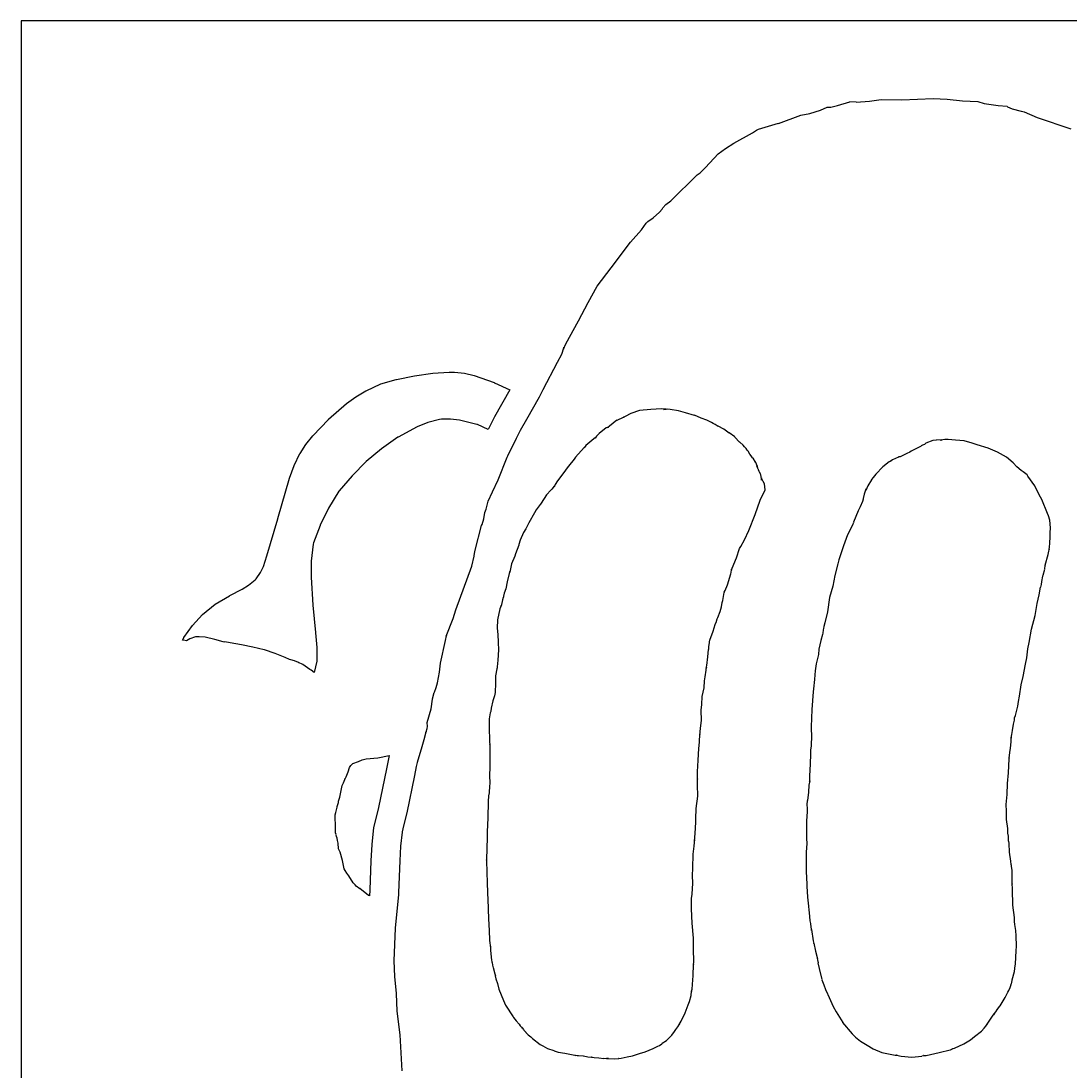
# Model space of a CAD drawing. Extents: x -1 to 318, y 295 to 2998.
# Drawn here: x 2 to 174.9, y 2352.6 to 2525.5 of the extents above; entities that cross this region are included whole.
import ezdxf

# ---------------------------------------------------------------- set-up
doc = ezdxf.new("R2010")
doc.units = 0

msp = doc.modelspace()

# ---------------------------------------------------------------- linework, layer by layer
at = {"layer": 'Layer 1'}
for p, q in [((317.999, 2525.49), (1.99988, 2525.49)), ((1.99988, 2525.49), (1.99988, 1969.49)), ((141.692, 2512.31), (143.63139, 2512.548125)), ((143.631, 2512.55), (147.04412, 2512.523542)), ((147.044, 2512.52), (152.19808, 2512.731666)), ((152.198, 2512.74), (154.48929, 2512.607708)), ((152.198, 2512.74), (152.198, 2512.74)), ((154.49, 2512.6), (157.01941, 2512.335417)), ((131.897, 2510.27), (133.6406, 2510.825624)), ((133.641, 2510.83), (134.74167, 2511.279791)), ((134.741, 2511.28), (135.352187, 2511.306458)), ((135.352, 2511.31), (136.42356, 2511.574583)), ((136.424, 2511.57), (138.49039, 2512.204999)), ((138.49, 2512.21), (139.51658, 2512.157083)), ((139.517, 2512.15), (141.69187, 2512.30875)), ((157.019, 2512.34), (159.56693, 2512.260625)), ((159.567, 2512.26), (160.58564, 2511.916042)), ((160.586, 2511.92), (162.91168, 2511.576042)), ((162.911, 2511.57), (164.34769, 2511.437708)), ((164.348, 2511.44), (164.435312, 2511.360625)), ((164.435, 2511.36), (165.175832, 2511.0425)), ((165.176, 2511.04), (166.67883, 2510.643126)), ((126.748, 2508.63), (130.40189, 2509.97937)), ((130.402, 2509.98), (131.89689, 2510.271041)), ((166.679, 2510.65), (166.758, 2510.65)), ((166.758, 2510.65), (167.152229, 2510.517708)), ((167.153, 2510.51), (169.30671, 2509.610418)), ((169.306, 2509.61), (174.88076, 2507.705)), ((122.441, 2507.07), (123.083937, 2507.519791)), ((123.084, 2507.52), (123.427958, 2507.652292)), ((123.428, 2507.66), (126.74852, 2508.638957)), ((119.366, 2505.35), (122.44045, 2507.06979)), ((116.81, 2503.63), (117.99798, 2504.503124)), ((117.998, 2504.51), (119.36589, 2505.356666)), ((114.702, 2501.36), (116.81073, 2503.63541)), ((113.313, 2500.14), (113.797187, 2500.483958)), ((113.797, 2500.49), (114.86062, 2501.54833)), ((114.86, 2501.54), (114.70125, 2501.354792)), ((108.968, 2495.88), (113.31245, 2500.13979)), ((107.669, 2494.72), (108.190229, 2495.249166)), ((108.19, 2495.25), (108.967874, 2495.884999)), ((106.06, 2493.1), (107.1395, 2494.02604)), ((107.14, 2494.03), (107.565979, 2494.506249)), ((107.566, 2494.51), (107.669187, 2494.721666)), ((104.15, 2491.09), (104.933166, 2492.20125)), ((104.933, 2492.2), (105.213458, 2492.491041)), ((105.214, 2492.49), (106.060666, 2493.098541)), ((102.362, 2489.06), (104.15058, 2491.09729)), ((99.1786, 2484.85), (102.36153, 2489.05687)), ((96.8635, 2481.83), (99.1786, 2484.84625)), ((95.3818, 2479.13), (96.86346, 2481.82875)), ((93.7784, 2476.09), (95.38177, 2479.1327)), ((91.7332, 2472.33), (93.77843, 2476.08708)), ((91.0241, 2470.64), (91.386579, 2471.67187)), ((91.331, 2471.43), (91.733166, 2472.329582)), ((91.3734, 2471.67), (91.331067, 2471.431875)), ((91.3972, 2471.78), (91.373387, 2471.674167)), ((91.3866, 2471.67), (91.397183, 2471.775833)), ((87.9841, 2464.81), (90.30978, 2469.2841)), ((90.3097, 2469.28), (91.024074, 2470.63731)), ((66.7989, 2467.04), (69.79927, 2467.476562)), ((69.7993, 2467.47), (72.47953, 2467.636687)), ((72.4795, 2467.64), (73.365853, 2467.637354)), ((72.4795, 2467.64), (72.4795, 2467.64)), ((73.3658, 2467.64), (73.3658, 2467.64)), ((73.3658, 2467.64), (74.99563, 2467.470667)), ((74.9957, 2467.47), (76.63876, 2467.110167)), ((58.8217, 2464.6), (61.2347, 2465.72712)), ((61.2347, 2465.73), (63.74825, 2466.444374)), ((63.7483, 2466.44), (63.806508, 2466.450583)), ((63.8065, 2466.45), (66.79893, 2467.032083)), ((76.6387, 2467.11), (79.92747, 2465.93261)), ((79.9275, 2465.93), (79.948667, 2465.919417)), ((79.9487, 2465.92), (82.50457, 2464.77171)), ((57.1548, 2463.61), (58.77934, 2464.575728)), ((58.7794, 2464.58), (58.821733, 2464.603813)), ((82.5045, 2464.77), (79.97773, 2460.3303)), ((87.3438, 2463.58), (87.984091, 2464.81031)), ((87.9841, 2464.81), (87.9841, 2464.81)), ((52.6411, 2459.9), (55.59384, 2462.49556)), ((55.5938, 2462.5), (57.15484, 2463.61654)), ((85.2589, 2459.91), (87.34381, 2463.57977)), ((102.404, 2460.83), (101.451501, 2460.343167)), ((103.856, 2461.34), (102.40344, 2460.837292)), ((105.682, 2461.54), (103.85638, 2461.341563)), ((107.447, 2461.61), (105.68223, 2461.533271)), ((107.441, 2461.63), (107.438354, 2461.627354)), ((107.439, 2461.63), (107.441646, 2461.627354)), ((107.441, 2461.63), (107.446292, 2461.614125)), ((108.032, 2461.57), (107.44198, 2461.636146)), ((107.809, 2461.51), (108.232333, 2461.549687)), ((108.463, 2461.56), (107.80948, 2461.517667)), ((108.233, 2461.55), (108.031917, 2461.563229)), ((108.876, 2461.52), (108.463251, 2461.557042)), ((110.241, 2461.28), (108.87575, 2461.515479)), ((111.384, 2460.99), (110.241, 2461.283687)), ((112.881, 2460.55), (111.38346, 2460.986562)), ((113.977, 2460.1), (112.88163, 2460.552437)), ((50.0376, 2457.18), (52.61993, 2459.88404)), ((52.6199, 2459.88), (52.641067, 2459.901167)), ((69.0029, 2459.38), (67.24871, 2458.681501)), ((70.8894, 2459.88), (69.00292, 2459.374646)), ((71.2174, 2459.93), (70.889317, 2459.885021)), ((72.7361, 2459.93), (71.21739, 2459.927354)), ((74.2231, 2459.78), (72.73614, 2459.936104)), ((77.0674, 2459.05), (74.22313, 2459.772312)), ((77.1441, 2459.02), (77.067371, 2459.049104)), ((78.9327, 2458.22), (77.14412, 2459.021686)), ((79.9778, 2460.33), (78.9327, 2458.21863)), ((84.2376, 2458.11), (85.25889, 2459.90916)), ((100.083, 2459.73), (98.88973, 2458.769564)), ((101.163, 2460.22), (100.0835, 2459.727876)), ((101.303, 2460.25), (101.162771, 2460.21825)), ((101.451, 2460.35), (101.207584, 2460.228292)), ((101.208, 2460.23), (101.268854, 2460.248521)), ((101.269, 2460.24), (101.303396, 2460.247937)), ((114.916, 2459.74), (113.97673, 2460.099833)), ((115.665, 2459.36), (114.91623, 2459.743645)), ((115.974, 2459.18), (115.664438, 2459.359916)), ((115.972, 2459.19), (115.974646, 2459.176771)), ((116.287, 2459.03), (115.972146, 2459.18875)), ((116.802, 2458.73), (116.286063, 2459.031625)), ((48.921, 2455.76), (50.03754, 2457.17552)), ((67.2487, 2458.68), (64.09752, 2456.97079)), ((83.5946, 2456.81), (84.237537, 2458.11175)), ((84.2376, 2458.11), (84.2376, 2458.11)), ((96.7603, 2457.12), (96.540696, 2456.818375)), ((97.1704, 2457.57), (96.760296, 2457.117563)), ((98.3345, 2458.48), (97.17033, 2457.569834)), ((98.7394, 2458.62), (98.334588, 2458.482417)), ((98.6335, 2458.56), (98.739333, 2458.6235)), ((98.8902, 2458.77), (98.633554, 2458.558334)), ((116.752, 2458.76), (116.802271, 2458.730896)), ((116.779, 2458.75), (116.752542, 2458.757937)), ((117.697, 2458.28), (116.778897, 2458.748312)), ((118.596, 2457.64), (117.696418, 2458.282937)), ((119.506, 2456.99), (118.595834, 2457.64352)), ((47.9606, 2454.29), (48.921036, 2455.75844)), ((64.0631, 2456.95), (61.35642, 2455.05294)), ((64.0975, 2456.97), (64.063104, 2456.948833)), ((82.15, 2453.89), (83.59462, 2456.8057)), ((95.0114, 2455.57), (94.715067, 2455.218105)), ((96.2893, 2456.67), (95.01136, 2455.57198)), ((96.5407, 2456.82), (96.289346, 2456.671834)), ((120.274, 2456.15), (119.506709, 2456.983436)), ((120.361, 2456.11), (120.273688, 2456.149687)), ((120.882, 2455.63), (120.360771, 2456.116833)), ((121.11, 2455.36), (120.882459, 2455.63252)), ((121.388, 2455.07), (121.110188, 2455.350458)), ((150.227, 2455.5), (149.01256, 2454.875584)), ((150.457, 2455.63), (150.226813, 2455.505646)), ((150.587, 2455.69), (150.457354, 2455.6265)), ((150.735, 2455.75), (150.586834, 2455.6865)), ((150.981, 2455.97), (150.734938, 2455.753042)), ((152.14, 2456.39), (150.98113, 2455.969313)), ((152.683, 2456.46), (152.140605, 2456.391208)), ((152.712, 2456.45), (152.682896, 2456.465875)), ((153.545, 2456.49), (152.711564, 2456.445021)), ((153.476, 2456.47), (153.388688, 2456.443542)), ((153.389, 2456.45), (153.523937, 2456.484396)), ((154.093, 2456.57), (153.476522, 2456.47475)), ((153.524, 2456.48), (153.545167, 2456.487937)), ((154.638, 2456.58), (154.092959, 2456.585292)), ((154.093, 2456.58), (154.093, 2456.57)), ((154.093, 2456.58), (154.093, 2456.58)), ((155.858, 2456.45), (154.63827, 2456.582291)), ((157.294, 2456.33), (155.85731, 2456.441125)), ((158.604, 2455.98), (157.29431, 2456.32925)), ((159.448, 2455.68), (158.60398, 2455.989562)), ((161.268, 2455.13), (159.44767, 2455.677687)), ((46.9499, 2452.31), (47.931503, 2454.24675)), ((47.9315, 2454.25), (47.960604, 2454.294979)), ((61.3564, 2455.05), (58.83756, 2452.92804)), ((80.5572, 2449.93), (82.03886, 2453.6712)), ((82.0389, 2453.68), (82.147379, 2453.896958)), ((82.1474, 2453.89), (82.150046, 2453.892646)), ((93.3233, 2453.68), (93.05078, 2453.328105)), ((94.7362, 2455.23), (93.32333, 2453.67954)), ((94.7151, 2455.22), (94.736267, 2455.225292)), ((121.581, 2454.82), (121.387854, 2455.071354)), ((121.703, 2454.64), (121.581292, 2454.825208)), ((122.025, 2454.14), (121.702209, 2454.63477)), ((122.218, 2453.9), (122.024854, 2454.140771)), ((122.427, 2453.57), (122.217979, 2453.90602)), ((146.473, 2453.69), (145.496689, 2453.234917)), ((146.74, 2453.73), (146.472771, 2453.695604)), ((146.872, 2453.78), (146.739709, 2453.727083)), ((147.827, 2454.29), (146.871855, 2453.784646)), ((148.351, 2454.51), (147.827126, 2454.28775)), ((148.587, 2454.66), (148.351521, 2454.511834)), ((149.013, 2454.88), (148.587021, 2454.65775)), ((162.766, 2454.51), (161.26846, 2455.13177)), ((164.253, 2453.66), (162.76604, 2454.509311)), ((165.353, 2452.73), (164.25233, 2453.653395)), ((46.2143, 2450.18), (46.949841, 2452.30725)), ((58.8376, 2452.93), (56.51721, 2450.60432)), ((92.1433, 2452.2), (91.7623, 2451.684063)), ((93.0773, 2453.34), (92.143322, 2452.19965)), ((93.0508, 2453.32), (93.077258, 2453.333229)), ((122.533, 2453.48), (122.427167, 2453.567312)), ((122.914, 2452.86), (122.533, 2453.476478)), ((123.264, 2452.1), (122.91475, 2452.867291)), ((123.144, 2452.23), (123.252479, 2452.042146)), ((123.277, 2451.95), (123.144708, 2452.23575)), ((123.253, 2452.05), (123.263583, 2452.100271)), ((123.34, 2451.81), (123.2765, 2451.947583)), ((143.88, 2452.08), (142.77404, 2450.88408)), ((144.959, 2452.88), (143.8795, 2452.083605)), ((145.272, 2453.07), (144.959792, 2452.874209)), ((145.496, 2453.24), (145.109709, 2452.972771)), ((145.11, 2452.97), (145.170854, 2452.993812)), ((145.171, 2453), (145.271542, 2453.076729)), ((165.965, 2452.08), (165.353813, 2452.73352)), ((166.682, 2451.46), (165.96498, 2452.076478)), ((44.2908, 2443.56), (46.21432, 2450.18251)), ((56.5172, 2450.61), (54.3979, 2448.10969)), ((91.5533, 2451.34), (90.34416, 2449.74192)), ((91.5665, 2451.35), (91.553271, 2451.336771)), ((91.6618, 2451.53), (91.56655, 2451.350084)), ((91.7623, 2451.68), (91.661758, 2451.529188)), ((123.385, 2451.71), (123.340021, 2451.810542)), ((123.388, 2451.7), (123.385354, 2451.707937)), ((123.401, 2451.65), (123.387771, 2451.700271)), ((123.388, 2451.7), (123.388, 2451.7)), ((123.422, 2451.6), (123.400833, 2451.647625)), ((123.549, 2451.31), (123.422, 2451.603687)), ((123.809, 2450.76), (123.549709, 2451.312978)), ((123.697, 2451.06), (123.699646, 2451.052063)), ((123.703, 2451.05), (123.697708, 2451.060583)), ((123.7, 2451.05), (123.702646, 2451.047354)), ((123.92, 2450.15), (123.808875, 2450.753249)), ((123.922, 2450.15), (123.911417, 2450.271708)), ((123.912, 2450.27), (123.919937, 2450.156229)), ((142.282, 2450.32), (142.035938, 2449.960167)), ((142.774, 2450.88), (142.281876, 2450.311147)), ((142.282, 2450.31), (142.282, 2450.32)), ((166.684, 2451.47), (166.681354, 2451.459417)), ((167.002, 2451.27), (166.6845, 2451.476375)), ((167.639, 2450.73), (167.001355, 2451.267103)), ((167.782, 2450.52), (167.639125, 2450.726375)), ((168.907, 2448.93), (167.78252, 2450.52279)), ((79.6206, 2447.94), (80.557224, 2449.9376)), ((89.7938, 2448.86), (89.388988, 2448.367876)), ((89.8838, 2448.99), (89.793842, 2448.857709)), ((89.9764, 2449.15), (89.883796, 2448.988604)), ((90.3441, 2449.74), (89.97633, 2449.155272)), ((123.941, 2449.89), (123.919833, 2450.159875)), ((123.92, 2450.16), (123.92, 2450.16)), ((123.92, 2450.16), (123.922646, 2450.152063)), ((124.414, 2449.28), (123.921876, 2450.142541)), ((123.922, 2450.15), (123.922, 2450.15)), ((123.922, 2450.15), (123.924646, 2450.110312)), ((123.922, 2450.15), (123.922, 2450.15)), ((123.925, 2450.11), (123.940875, 2449.898334)), ((123.941, 2449.89), (123.941, 2449.89)), ((124.515, 2448.3), (124.414458, 2449.284249)), ((141.403, 2448.92), (141.088146, 2448.158001)), ((142.028, 2449.93), (141.403584, 2448.91929)), ((142.036, 2449.96), (142.028063, 2449.92825)), ((169.661, 2447.48), (168.906938, 2448.92727)), ((54.3556, 2448.05), (52.60671, 2445.24542)), ((54.3979, 2448.11), (54.355567, 2448.057083)), ((78.9274, 2446.43), (79.620607, 2447.93548)), ((88.1402, 2446.86), (87.555472, 2445.949834)), ((88.5291, 2447.47), (88.140163, 2446.858813)), ((89.2435, 2448.25), (88.529126, 2447.474772)), ((89.389, 2448.37), (89.243479, 2448.248292)), ((123.713, 2446.56), (124.514686, 2448.29566)), ((140.649, 2446.72), (140.564333, 2446.373396)), ((140.811, 2447.59), (140.646959, 2446.878272)), ((140.647, 2446.88), (140.649646, 2446.729188)), ((141.123, 2448.37), (140.810792, 2447.586834)), ((141.089, 2448.16), (141.163083, 2448.387541)), ((141.163, 2448.38), (141.123312, 2448.366771)), ((170.079, 2446.68), (169.660959, 2447.486978)), ((52.6067, 2445.25), (51.24939, 2442.45336)), ((78.3744, 2444.56), (78.572837, 2445.102395)), ((78.5728, 2445.1), (78.927341, 2446.42821)), ((86.8437, 2444.99), (86.550013, 2444.482001)), ((87.2882, 2445.64), (86.843701, 2444.989126)), ((87.4708, 2445.86), (87.288238, 2445.640396)), ((87.5157, 2445.9), (87.470721, 2445.860313)), ((87.4946, 2445.86), (87.515767, 2445.897042)), ((87.5396, 2445.93), (87.494621, 2445.869146)), ((87.566, 2445.95), (87.539542, 2445.926187)), ((87.5554, 2445.95), (87.547463, 2445.936771)), ((87.5475, 2445.94), (87.566021, 2445.953229)), ((122.864, 2444.21), (123.713311, 2446.56214)), ((140.165, 2445.5), (139.834271, 2444.835897)), ((140.565, 2446.38), (140.16548, 2445.501584)), ((171.013, 2444.38), (170.079022, 2446.67923)), ((42.4652, 2437.44), (44.27759, 2443.52012)), ((44.2776, 2443.52), (44.290829, 2443.562333)), ((77.914, 2442.56), (78.21827, 2443.504561)), ((78.2183, 2443.5), (78.374404, 2444.55569)), ((86.55, 2444.48), (85.62396, 2442.83694)), ((121.848, 2441.61), (122.864, 2444.2135)), ((139.834, 2444.84), (139.095813, 2442.935)), ((171.15, 2444), (171.012417, 2444.378354)), ((171.37, 2443.27), (171.150396, 2443.997603)), ((171.489, 2442.03), (171.369938, 2443.27089)), ((51.2308, 2442.41), (50.14072, 2439.53663)), ((51.2494, 2442.45), (51.230879, 2442.407667)), ((76.7763, 2438.36), (77.80024, 2442.40812)), ((77.8003, 2442.41), (77.914071, 2442.560812)), ((85.1319, 2441.87), (84.73238, 2441.237647)), ((85.1345, 2441.88), (85.131854, 2441.877354)), ((85.624, 2442.84), (85.134521, 2441.876918)), ((121.12, 2440.07), (121.847603, 2441.60987)), ((138.895, 2442.44), (138.098605, 2440.88954)), ((139.096, 2442.93), (138.894917, 2442.443167)), ((171.449, 2441.21), (171.488688, 2442.027561)), ((84.1741, 2440.02), (83.965079, 2439.281813)), ((84.7323, 2441.24), (84.17403, 2440.01498)), ((120.544, 2438.94), (121.120791, 2440.06448)), ((138.099, 2440.89), (137.405793, 2439.07231)), ((171.386, 2439.47), (171.4495, 2440.58919)), ((171.449, 2440.59), (171.449, 2441.21)), ((50.0905, 2439.33), (49.778292, 2436.53336)), ((50.1408, 2439.54), (50.090529, 2439.336271)), ((76.6176, 2437.39), (76.739308, 2438.10702)), ((76.7393, 2438.1), (76.776342, 2438.356646)), ((83.9624, 2439.15), (83.409422, 2437.753)), ((83.965, 2439.28), (83.962354, 2439.153)), ((119.784, 2437.11), (120.326395, 2438.60225)), ((120.327, 2438.6), (120.543958, 2438.941312)), ((137.406, 2439.08), (136.649293, 2436.77548)), ((171.148, 2437.62), (171.237958, 2438.21002)), ((171.238, 2438.21), (171.267104, 2438.429604)), ((171.267, 2438.43), (171.269646, 2438.46175)), ((171.269, 2438.46), (171.282229, 2438.407083)), ((171.283, 2438.41), (171.362375, 2438.883604)), ((171.362, 2438.88), (171.385812, 2439.464728)), ((171.386, 2439.47), (171.386, 2439.47)), ((41.9493, 2435.66), (42.465237, 2437.43271)), ((49.7783, 2436.54), (49.751842, 2433.96825)), ((76.2128, 2435.7), (76.617612, 2437.38275)), ((83.2851, 2437.35), (82.766517, 2436.11175)), ((83.4094, 2437.76), (83.285046, 2437.355188)), ((119.07, 2435.37), (119.784374, 2437.10566)), ((136.649, 2436.77), (136.49025, 2436.097959)), ((170.65, 2435.89), (171.147416, 2437.62037)), ((40.7004, 2433.62), (41.457107, 2434.64658)), ((41.4571, 2434.65), (41.949224, 2435.66864)), ((73.5987, 2428.52), (76.21278, 2435.70607)), ((82.4807, 2434.81), (82.382804, 2434.511021)), ((82.7665, 2436.11), (82.470167, 2434.73417)), ((82.4702, 2434.74), (82.480783, 2434.811437)), ((118.861, 2434.42), (118.972125, 2435.033833)), ((118.972, 2435.04), (118.995812, 2435.19875)), ((118.98, 2435.06), (119.069958, 2435.369562)), ((118.996, 2435.2), (118.980125, 2435.067708)), ((136.49, 2436.1), (135.997876, 2434.18971)), ((170.312, 2434.24), (170.550125, 2435.24277)), ((170.55, 2435.25), (170.653187, 2435.821499)), ((170.669, 2435.95), (170.650479, 2435.894438)), ((170.653, 2435.82), (170.668875, 2435.947)), ((39.4701, 2432.6), (40.55224, 2433.47577)), ((40.5523, 2433.47), (40.700466, 2433.618166)), ((49.7518, 2433.96), (49.754446, 2433.885917)), ((49.7545, 2433.89), (50.048187, 2429.29155)), ((82.0204, 2433.14), (81.816671, 2431.98113)), ((82.3828, 2434.51), (82.020321, 2433.14211)), ((118.34, 2432.63), (118.861229, 2434.42387)), ((135.998, 2434.19), (135.651396, 2432.40936)), ((170.013, 2432.69), (170.095021, 2433.171541)), ((170.095, 2433.17), (170.25375, 2434.056353)), ((170.253, 2434.05), (170.260937, 2434.092333)), ((170.261, 2434.1), (170.311271, 2434.248166)), ((36.3957, 2430.86), (38.38801, 2431.90775)), ((38.388, 2431.91), (39.47014, 2432.600562)), ((81.5785, 2431.29), (81.438271, 2430.758188)), ((81.8166, 2431.98), (81.578475, 2431.284147)), ((117.533, 2430.05), (117.802875, 2431.38879)), ((117.797, 2431.42), (117.947812, 2431.72427)), ((117.829, 2431.51), (117.79725, 2431.41475)), ((117.803, 2431.39), (117.829458, 2431.514354)), ((117.948, 2431.72), (118.339583, 2432.62752)), ((135.651, 2432.41), (135.121834, 2430.56586)), ((169.648, 2430.97), (169.886125, 2432.25323)), ((169.886, 2432.25), (169.901875, 2432.268521)), ((169.902, 2432.27), (170.013125, 2432.682749)), ((31.8898, 2427.78), (33.96678, 2429.47333)), ((33.9668, 2429.47), (36.3163, 2430.82202)), ((36.3163, 2430.82), (36.395675, 2430.857042)), ((81.2795, 2430.19), (81.075771, 2429.13431)), ((81.388, 2430.55), (81.279521, 2430.190167)), ((81.3986, 2430.55), (81.388017, 2430.547354)), ((81.4171, 2430.62), (81.398579, 2430.553854)), ((81.4383, 2430.75), (81.417133, 2430.615063)), ((117.329, 2429.02), (117.442771, 2429.739666)), ((117.443, 2429.74), (117.450937, 2429.737354)), ((117.451, 2429.74), (117.533021, 2430.049562)), ((135.122, 2430.56), (134.764813, 2428.20786)), ((168.991, 2427.58), (169.287333, 2429.58818)), ((169.288, 2429.58), (169.647833, 2430.96641)), ((30.2626, 2425.96), (31.88979, 2427.77504)), ((50.0481, 2429.29), (50.497891, 2424.78415)), ((73.1727, 2427.08), (73.598679, 2428.51669)), ((80.8615, 2428.66), (80.4805, 2426.86084)), ((81.0784, 2429.23), (80.861442, 2428.661147)), ((81.0758, 2429.13), (81.078446, 2429.222604)), ((116.707, 2427.25), (117.114458, 2428.228957)), ((117.115, 2428.23), (117.329312, 2429.023749)), ((134.765, 2428.21), (134.336376, 2426.4029)), ((28.8101, 2423.95), (30.26266, 2425.96348)), ((71.9927, 2424.2), (73.17274, 2427.08395)), ((80.4805, 2426.86), (80.417, 2425.51327)), ((115.94, 2425.02), (116.283958, 2426.08892)), ((116.284, 2426.09), (116.434812, 2426.465708)), ((116.435, 2426.46), (116.636083, 2427.039437)), ((116.636, 2427.04), (116.707437, 2427.249021)), ((134.336, 2426.4), (134.209, 2425.786167)), ((168.388, 2425.32), (168.991249, 2427.57425)), ((50.4979, 2424.79), (50.500546, 2424.768833)), ((50.5006, 2424.76), (50.733433, 2422.30732)), ((71.8921, 2423.47), (72.045558, 2424.226707)), ((72.0403, 2424.31), (71.992675, 2424.198875)), ((72.0456, 2424.22), (72.040308, 2424.304667)), ((80.417, 2425.51), (80.51225, 2424.47283)), ((80.5122, 2424.48), (80.546596, 2423.17031)), ((115.416, 2423.5), (115.939874, 2425.02135)), ((133.971, 2424.45), (133.690542, 2423.489564)), ((134.003, 2424.66), (133.97125, 2424.445688)), ((134.101, 2425.23), (134.003104, 2424.661147)), ((134.141, 2425.44), (134.101312, 2425.230979)), ((134.209, 2425.79), (134.140208, 2425.44075)), ((167.994, 2423.14), (168.388229, 2425.32281)), ((28.5693, 2423.53), (28.786258, 2423.905708)), ((28.7519, 2423.53), (28.569338, 2423.537937)), ((29.2546, 2423.44), (28.751892, 2423.527312)), ((28.7863, 2423.91), (28.810112, 2423.947042)), ((29.797, 2423.76), (29.254605, 2423.4425)), ((30.7309, 2424.05), (29.796922, 2423.751021)), ((31.3448, 2424.07), (30.730967, 2424.051479)), ((31.3554, 2424.07), (31.3448, 2424.07)), ((32.3237, 2424), (31.355326, 2424.068792)), ((32.3317, 2424), (32.3237, 2424)), ((33.9006, 2423.65), (32.33162, 2424.001895)), ((35.2897, 2423.27), (33.90064, 2423.656291)), ((35.2976, 2423.27), (35.2897, 2423.27)), ((35.5358, 2423.22), (35.297675, 2423.262333)), ((36.4459, 2423.07), (35.535734, 2423.226104)), ((38.298, 2422.75), (36.44592, 2423.0675)), ((40.1713, 2422.4), (38.29805, 2422.751895)), ((71.0772, 2419.75), (71.892116, 2423.46739)), ((80.5466, 2423.17), (80.620683, 2421.9344)), ((115.273, 2422.41), (115.36825, 2423.166707)), ((115.342, 2423.23), (115.416083, 2423.499875)), ((115.345, 2423.27), (115.342354, 2423.230313)), ((115.368, 2423.17), (115.344187, 2423.267896)), ((133.691, 2423.49), (133.378792, 2422.06125)), ((167.78, 2422.1), (167.994312, 2423.13981)), ((40.1818, 2422.39), (40.171217, 2422.395292)), ((42.0207, 2421.93), (40.18185, 2422.390374)), ((42.071, 2421.92), (42.020729, 2421.930583)), ((42.1107, 2421.91), (42.071013, 2421.923229)), ((43.8357, 2421.34), (42.11062, 2421.911499)), ((45.4788, 2420.68), (43.83574, 2421.33352)), ((50.7334, 2422.31), (50.70165, 2420.11661)), ((80.6207, 2421.93), (80.483117, 2420.25254)), ((114.897, 2419.36), (115.061041, 2420.79669)), ((115.061, 2420.8), (115.21975, 2421.97475)), ((115.22, 2421.97), (115.222646, 2422.009687)), ((115.223, 2422.01), (115.230937, 2422.068208)), ((115.231, 2422.07), (115.244229, 2422.241979)), ((115.244, 2422.24), (115.273104, 2422.409333)), ((133.297, 2421.18), (132.916, 2419.64806)), ((133.379, 2422.06), (133.296979, 2421.176293)), ((167.61, 2420.63), (167.779333, 2422.09844)), ((46.2091, 2420.36), (45.478851, 2420.682791)), ((46.4101, 2420.28), (46.209017, 2420.362021)), ((47.0319, 2420.11), (46.41013, 2420.276687)), ((47.4261, 2419.97), (47.031871, 2420.115521)), ((47.569, 2419.91), (47.426125, 2419.962917)), ((47.6854, 2419.86), (47.568983, 2419.918208)), ((47.6854, 2419.86), (47.725088, 2419.838833)), ((47.6854, 2419.86), (47.6854, 2419.86)), ((47.7251, 2419.83), (47.685412, 2419.851167)), ((48.421, 2419.53), (47.685459, 2419.855437)), ((49.556, 2418.7), (48.42094, 2419.533436)), ((50.699, 2420.09), (50.288896, 2418.17971)), ((50.7017, 2420.12), (50.699054, 2420.08825)), ((70.8973, 2418.26), (71.077216, 2419.7496)), ((80.3932, 2419.17), (80.385263, 2418.995375)), ((80.4831, 2420.25), (80.393142, 2419.16256)), ((114.858, 2419.08), (114.828896, 2418.931834)), ((114.829, 2418.93), (114.897792, 2419.36127)), ((114.831, 2418.57), (114.857458, 2419.077999)), ((132.916, 2419.64), (132.783708, 2418.48113)), ((167.012, 2417.53), (167.395645, 2419.57258)), ((167.396, 2419.57), (167.610312, 2420.63098)), ((49.7518, 2418.61), (49.556009, 2418.697312)), ((50.2889, 2418.18), (49.751797, 2418.613916)), ((70.5719, 2416.5), (70.897337, 2418.25683)), ((80.1498, 2417.65), (80.136571, 2415.9699)), ((80.3508, 2418.82), (80.149717, 2417.6479)), ((80.3508, 2418.82), (80.3508, 2418.82)), ((80.3852, 2418.99), (80.350804, 2418.818021)), ((114.551, 2416.81), (114.648896, 2417.471458)), ((114.649, 2417.47), (114.831562, 2418.56537)), ((114.829, 2418.93), (114.829, 2418.93)), ((132.691, 2417.8), (132.651312, 2417.067105)), ((132.783, 2418.49), (132.690396, 2417.802084)), ((166.676, 2416.16), (167.01202, 2417.52789)), ((70.0771, 2414.99), (70.36285, 2415.717603)), ((70.3628, 2415.72), (70.571821, 2416.508457)), ((80.1418, 2415.92), (80.091529, 2415.467563)), ((80.1365, 2415.97), (80.141792, 2415.925021)), ((114.172, 2414.26), (114.463041, 2415.67552)), ((114.464, 2415.67), (114.551312, 2416.81035)), ((132.651, 2417.06), (132.508125, 2415.53071)), ((166.409, 2414.33), (166.676229, 2416.15562)), ((69.7728, 2413.84), (70.013571, 2414.89833)), ((70.0136, 2414.9), (70.0771, 2414.989958)), ((79.9698, 2414.34), (79.662884, 2413.538314)), ((80.081, 2414.92), (79.969875, 2414.340563)), ((80.073, 2415.03), (80.083583, 2414.942688)), ((80.0757, 2415.2), (80.073054, 2415.030667)), ((80.0915, 2415.47), (80.075625, 2415.202771)), ((80.0836, 2414.95), (80.080954, 2414.926187)), ((114.085, 2412.91), (114.172312, 2414.26202)), ((132.418, 2415.04), (132.232792, 2412.119)), ((132.508, 2415.54), (132.418042, 2415.042584)), ((166.242, 2413.43), (166.408687, 2414.332228)), ((68.8812, 2409.97), (69.537366, 2412.21631)), ((69.5373, 2412.21), (69.772779, 2413.83719)), ((79.4195, 2412.36), (79.366583, 2411.783209)), ((79.6629, 2413.54), (79.419484, 2412.35467)), ((114.011, 2411.98), (114.085083, 2412.90604)), ((165.719, 2411.13), (166.144979, 2412.67516)), ((166.145, 2412.67), (166.242896, 2413.429353)), ((79.2634, 2411.55), (79.070254, 2410.557814)), ((79.0703, 2410.56), (79.091467, 2408.94869)), ((79.3666, 2411.78), (79.263413, 2411.552459)), ((114.022, 2410.29), (114.011417, 2411.98069)), ((132.233, 2412.12), (132.116583, 2409.25721)), ((165.552, 2410.37), (165.594333, 2410.729833)), ((165.594, 2410.73), (165.718354, 2411.132166)), ((68.7251, 2408.44), (68.873266, 2408.987687)), ((68.8732, 2408.99), (68.923471, 2409.333958)), ((68.9235, 2409.33), (68.881167, 2409.962353)), ((79.0914, 2408.95), (79.131087, 2407.16936)), ((113.815, 2408.31), (113.894375, 2409.140791)), ((113.892, 2409.18), (113.910521, 2409.304354)), ((113.895, 2409.14), (113.892354, 2409.174396)), ((113.911, 2409.3), (113.932167, 2409.461396)), ((113.932, 2409.46), (114.021958, 2410.277561)), ((114.022, 2410.28), (114.022, 2410.29)), ((132.117, 2409.25), (132.143458, 2407.41909)), ((165.274, 2408.65), (165.424812, 2409.70304)), ((165.425, 2409.71), (165.552, 2410.368812)), ((68.0424, 2406.02), (68.373129, 2407.15242)), ((68.3732, 2407.15), (68.717158, 2408.41471)), ((68.7171, 2408.42), (68.624496, 2408.308875)), ((68.6245, 2408.3), (68.643021, 2408.342333)), ((68.643, 2408.35), (68.701208, 2408.506104)), ((68.7013, 2408.5), (68.725113, 2408.439146)), ((79.1311, 2407.17), (79.146975, 2406.789)), ((113.688, 2406.75), (113.764729, 2408.10996)), ((113.765, 2408.11), (113.759708, 2407.993583)), ((113.76, 2407.99), (113.815562, 2408.3075)), ((132.143, 2407.42), (132.092729, 2406.517772)), ((165.033, 2407.53), (165.003896, 2407.403)), ((165.004, 2407.4), (165.157458, 2407.984728)), ((165.017, 2406.84), (165.040812, 2407.517332)), ((165.041, 2407.52), (165.033063, 2407.533229)), ((165.158, 2407.99), (165.274417, 2408.654103)), ((67.2778, 2403.41), (68.042445, 2406.0135)), ((79.147, 2406.79), (79.213146, 2406.364021)), ((79.1999, 2406.28), (79.191963, 2403.40663)), ((79.2131, 2406.36), (79.197225, 2406.452604)), ((79.1973, 2406.45), (79.199946, 2406.280667)), ((113.516, 2403.75), (113.584792, 2405.68939)), ((113.585, 2405.69), (113.640562, 2406.160958)), ((113.641, 2406.16), (113.648937, 2406.239375)), ((113.649, 2406.24), (113.688687, 2406.753291)), ((132.003, 2405.48), (131.989771, 2404.818543)), ((132.085, 2406.09), (132.002979, 2405.478813)), ((132.085, 2406.1), (132.085, 2406.09)), ((132.085, 2406.09), (132.085, 2406.09)), ((132.093, 2406.52), (132.085063, 2406.099313)), ((132.093, 2406.52), (132.093, 2406.52)), ((164.803, 2405.06), (164.903542, 2405.679124)), ((164.904, 2405.68), (165.017771, 2406.84417)), ((56.6468, 2403.21), (57.559611, 2403.5275)), ((57.5597, 2403.52), (58.184116, 2403.82427)), ((58.1841, 2403.83), (58.845557, 2403.991396)), ((58.8455, 2403.99), (60.73462, 2404.154041)), ((60.7346, 2404.15), (62.62373, 2404.546875)), ((62.6238, 2404.55), (62.187238, 2402.35925)), ((62.6238, 2404.55), (62.6238, 2404.55)), ((113.485, 2403.39), (113.51675, 2403.749833)), ((131.99, 2404.82), (131.950312, 2403.11609)), ((164.607, 2401.67), (164.675792, 2403.96393)), ((164.676, 2404.11), (164.752729, 2404.565083)), ((164.676, 2403.96), (164.686583, 2404.169021)), ((164.687, 2404.17), (164.676417, 2404.109146)), ((164.753, 2404.56), (164.803271, 2405.05477)), ((55.5144, 2401.02), (55.842483, 2401.834916)), ((55.8425, 2401.83), (56.093854, 2402.565541)), ((56.0939, 2402.57), (56.326733, 2402.913958)), ((56.3267, 2402.91), (56.646845, 2403.203687)), ((62.1872, 2402.36), (60.88544, 2395.97561)), ((66.8492, 2401.22), (67.137595, 2402.69637)), ((67.1376, 2402.7), (67.275183, 2403.406437)), ((67.2751, 2403.4), (67.277746, 2403.413229)), ((79.2184, 2402.52), (79.162838, 2401.33202)), ((79.192, 2403.41), (79.192, 2403.4)), ((79.192, 2403.4), (79.199937, 2402.897292)), ((79.1999, 2402.9), (79.202546, 2402.810042)), ((79.2026, 2402.81), (79.218475, 2402.534834)), ((79.2184, 2402.53), (79.2184, 2402.52)), ((113.405, 2401.82), (113.434104, 2402.82806)), ((113.408, 2401.11), (113.405354, 2401.819082)), ((113.434, 2402.83), (113.447229, 2403.171312)), ((113.448, 2403.17), (113.485042, 2403.389604)), ((131.95, 2403.11), (131.838875, 2401.20236)), ((54.8741, 2399.57), (55.114871, 2400.030374)), ((55.1149, 2400.03), (55.226025, 2400.30252)), ((55.226, 2400.31), (55.329187, 2400.587812)), ((55.3292, 2400.58), (55.382117, 2400.7705)), ((55.3821, 2400.78), (55.403267, 2400.782646)), ((55.3821, 2400.77), (55.3821, 2400.78)), ((55.4033, 2400.78), (55.514417, 2401.018125)), ((65.6056, 2395.09), (66.84914, 2401.22039)), ((66.8492, 2401.22), (66.8492, 2401.22)), ((79.1629, 2401.33), (79.210525, 2399.86421)), ((113.376, 2399.73), (113.357479, 2400.679853)), ((113.358, 2400.68), (113.371229, 2400.64825)), ((113.371, 2400.64), (113.408042, 2401.10302)), ((113.408, 2401.11), (113.408, 2401.11)), ((131.855, 2400.34), (131.735938, 2399.646793)), ((131.82, 2400.67), (131.817354, 2400.593271)), ((131.818, 2400.6), (131.820646, 2400.179313)), ((131.82, 2400.18), (131.835875, 2400.206458)), ((131.839, 2401.21), (131.820479, 2400.678188)), ((131.836, 2400.2), (131.854521, 2400.332292)), ((164.446, 2399.91), (164.607396, 2401.66683)), ((54.5117, 2397.66), (54.667804, 2398.509311)), ((54.6678, 2398.51), (54.874175, 2399.57362)), ((79.0623, 2398.38), (78.980279, 2397.88523)), ((79.1549, 2399.53), (79.062296, 2398.37906)), ((79.2026, 2399.88), (79.154975, 2399.528105)), ((79.2105, 2399.86), (79.202563, 2399.875875)), ((113.426, 2397.86), (113.375729, 2399.72266)), ((131.651, 2398.52), (131.484313, 2397.12036)), ((131.736, 2399.64), (131.651333, 2398.51552)), ((164.345, 2398.12), (164.445542, 2399.91123)), ((54.0777, 2396.15), (54.249679, 2396.77177)), ((54.2497, 2396.78), (54.278804, 2396.994312)), ((54.2788, 2396.99), (54.511633, 2397.659395)), ((78.9353, 2396.98), (78.885029, 2394.24686)), ((78.9803, 2397.88), (78.935321, 2396.980418)), ((113.188, 2395.83), (113.426125, 2397.85935)), ((131.455, 2397.05), (131.402083, 2396.473209)), ((131.484, 2397.12), (131.454896, 2397.0565)), ((164.197, 2396.47), (164.345166, 2398.11306)), ((53.7206, 2394.78), (53.860829, 2395.145125)), ((53.8608, 2395.14), (54.067175, 2396.04752)), ((54.0672, 2396.05), (54.077783, 2396.153187)), ((60.8855, 2395.97), (60.507146, 2394.59417)), ((65.0579, 2392.94), (65.605587, 2395.08841)), ((65.6056, 2395.09), (65.6056, 2395.09)), ((113.106, 2394.52), (113.172146, 2395.371957)), ((113.172, 2395.38), (113.187875, 2395.837729)), ((131.434, 2395.3), (131.336104, 2393.7469)), ((131.402, 2396.48), (131.43375, 2395.778855)), ((131.434, 2395.78), (131.434, 2395.3)), ((164.205, 2396.36), (164.197063, 2396.476417)), ((164.266, 2395.46), (164.205146, 2396.362228)), ((164.287, 2393.97), (164.265833, 2395.45431)), ((53.7576, 2392.57), (53.720558, 2394.78191)), ((60.5071, 2394.6), (60.057309, 2392.67648)), ((78.8851, 2394.25), (78.755454, 2391.97459)), ((113.037, 2392.57), (113.119021, 2393.62304)), ((113.093, 2394.33), (113.106229, 2394.5205)), ((113.117, 2394.26), (113.093187, 2394.334083)), ((113.119, 2393.62), (113.116354, 2394.260291)), ((113.119, 2393.62), (113.119, 2393.62)), ((131.336, 2393.75), (131.346583, 2390.8634)), ((164.462, 2392.51), (164.287375, 2393.97314)), ((53.7629, 2391.79), (53.757608, 2392.562582)), ((53.8661, 2391.5), (53.762913, 2391.796333)), ((53.9534, 2391.21), (53.866088, 2391.493104)), ((60.0573, 2392.68), (59.747738, 2389.89923)), ((64.5499, 2389.6), (64.795962, 2391.90716)), ((64.796, 2391.91), (64.798646, 2391.920583)), ((64.7987, 2391.92), (64.803992, 2391.949104)), ((64.8039, 2391.95), (65.0579, 2392.936895)), ((78.7554, 2391.97), (78.752754, 2391.366751)), ((112.966, 2390.99), (113.037437, 2392.56691)), ((164.501, 2391.88), (164.461312, 2392.512353)), ((164.507, 2391.72), (164.501708, 2391.881396)), ((164.565, 2391.24), (164.506792, 2391.718895)), ((54.0407, 2390.9), (53.953388, 2391.214854)), ((54.1307, 2390.56), (54.040742, 2390.89602)), ((54.2259, 2390.11), (54.13065, 2390.562437)), ((54.2709, 2389.18), (54.225921, 2390.108686)), ((59.7478, 2389.89), (59.626092, 2387.20448)), ((78.7528, 2391.23), (78.681363, 2388.98104)), ((78.7528, 2391.37), (78.7528, 2391.23)), ((112.847, 2389.59), (112.884042, 2390.232937)), ((112.884, 2390.23), (112.897229, 2390.518395)), ((112.897, 2390.52), (112.904937, 2390.620542)), ((112.897, 2390.54), (112.910229, 2390.502958)), ((112.905, 2390.62), (112.897063, 2390.543271)), ((112.91, 2390.5), (112.965562, 2390.976249)), ((112.966, 2390.98), (112.966, 2390.99)), ((131.378, 2390.05), (131.298625, 2388.63713)), ((131.347, 2390.86), (131.37875, 2390.045084)), ((164.613, 2390.42), (164.565375, 2391.240207)), ((164.623, 2390.41), (164.612417, 2390.412646)), ((164.679, 2390.02), (164.623438, 2390.408937)), ((164.766, 2388.59), (164.678688, 2390.02139)), ((54.5434, 2388.59), (54.27088, 2389.182666)), ((54.9456, 2387.27), (54.543434, 2388.59292)), ((64.4494, 2387.17), (64.549942, 2389.60681)), ((78.6813, 2388.98), (78.644258, 2387.65444)), ((112.601, 2385.96), (112.690958, 2388.28833)), ((112.691, 2388.29), (112.847104, 2389.58646)), ((131.299, 2388.64), (131.296354, 2386.89375)), ((164.972, 2387.11), (164.765625, 2388.59696)), ((55.0302, 2386.71), (54.945533, 2387.26827)), ((55.1149, 2386.4), (55.030233, 2386.712208)), ((55.2155, 2385.87), (55.114958, 2386.399166)), ((59.626, 2387.21), (59.446084, 2382.39988)), ((64.2272, 2381.95), (64.44945, 2387.16758)), ((78.6443, 2387.65), (78.660175, 2387.308688)), ((78.6602, 2387.31), (78.668137, 2387.360271)), ((78.6681, 2387.36), (78.673392, 2385.18248)), ((131.296, 2386.89), (131.26425, 2385.42421)), ((165.052, 2386.61), (164.972625, 2387.107416)), ((165.07, 2386.42), (165.051479, 2386.607854)), ((165.07, 2386.29), (165.07, 2386.42)), ((165.07, 2386.29), (165.07, 2386.29)), ((165.184, 2385.58), (165.070229, 2386.289082)), ((55.3954, 2385.61), (55.215484, 2385.871937)), ((55.6599, 2385.18), (55.395325, 2385.608624)), ((55.9774, 2384.74), (55.6599, 2385.179208)), ((56.6945, 2383.54), (55.97748, 2384.73327)), ((78.6734, 2385.18), (78.750129, 2383.71421)), ((112.566, 2384.8), (112.600396, 2385.96152)), ((112.566, 2384.8), (112.566, 2384.8)), ((112.601, 2383.44), (112.566604, 2384.8026)), ((131.265, 2385.42), (131.378771, 2383.33509)), ((165.2, 2384.28), (165.184125, 2385.58175)), ((56.9961, 2383.25), (56.694475, 2383.546333)), ((57.2104, 2383.03), (56.996088, 2383.246958)), ((57.7793, 2382.6), (57.210447, 2383.028624)), ((78.7501, 2383.72), (78.816246, 2381.82823)), ((112.569, 2382.62), (112.60075, 2383.434916)), ((112.601, 2383.43), (112.601, 2383.44)), ((131.378, 2383.34), (131.367417, 2383.355875)), ((131.368, 2383.35), (131.370646, 2382.98223)), ((131.37, 2382.99), (131.518166, 2381.212)), ((165.192, 2383.4), (165.199937, 2383.328563)), ((165.256, 2382.64), (165.1925, 2383.396707)), ((165.205, 2383.43), (165.199708, 2384.281957)), ((165.2, 2383.33), (165.205292, 2383.430542)), ((59.2027, 2381.49), (57.77924, 2382.60654)), ((59.3562, 2381.4), (59.202742, 2381.487312)), ((59.4435, 2382.36), (59.356188, 2381.40221)), ((59.4461, 2382.4), (59.443454, 2382.357667)), ((63.6874, 2376.08), (64.200691, 2381.64947)), ((64.2007, 2381.65), (64.227158, 2381.951625)), ((78.8163, 2381.82), (78.871862, 2380.856918)), ((112.408, 2380.96), (112.532354, 2381.706124)), ((112.532, 2381.71), (112.569042, 2382.625457)), ((112.569, 2382.62), (112.569, 2382.62)), ((131.519, 2381.21), (131.646, 2379.72569)), ((165.245, 2381.67), (165.258229, 2381.770542)), ((165.248, 2381.62), (165.245354, 2381.667625)), ((165.279, 2380.74), (165.24725, 2381.61577)), ((165.263, 2382.15), (165.255063, 2382.64477)), ((165.258, 2381.77), (165.265937, 2382.010771)), ((165.266, 2382.01), (165.263354, 2382.147583)), ((78.8718, 2380.86), (78.953821, 2377.64796)), ((112.376, 2380.26), (112.391875, 2380.852666)), ((112.4, 2379.31), (112.376188, 2380.257207)), ((112.392, 2380.85), (112.407875, 2380.958479)), ((112.506, 2376.93), (112.400167, 2379.3086)), ((131.646, 2379.72), (131.730667, 2379.047959)), ((165.311, 2379.9), (165.27925, 2380.74402)), ((165.562, 2377.88), (165.310646, 2379.89877)), ((78.9538, 2377.65), (79.109904, 2375.73971)), ((131.73, 2379.05), (131.780271, 2378.671646)), ((131.78, 2378.67), (131.899062, 2377.32592)), ((165.597, 2377.2), (165.562604, 2377.882624)), ((63.4175, 2370.7), (63.687375, 2376.07897)), ((112.72, 2374.47), (112.505688, 2376.93327)), ((131.9, 2377.33), (131.979375, 2376.848459)), ((131.979, 2376.85), (132.053083, 2376.241459)), ((132.053, 2376.24), (132.174708, 2375.710834)), ((132.161, 2375.86), (132.436166, 2374.02644)), ((132.175, 2375.71), (132.161771, 2375.863458)), ((165.599, 2377.18), (165.596354, 2377.198521)), ((165.618, 2376.69), (165.599479, 2377.174187)), ((165.803, 2375.72), (165.617792, 2376.693665)), ((79.1099, 2375.74), (79.152233, 2374.14456)), ((79.1523, 2374.14), (79.197279, 2373.637292)), ((112.741, 2372.74), (112.719833, 2374.47037)), ((165.864, 2374.82), (165.803146, 2375.722228)), ((165.896, 2373.11), (165.86425, 2374.81921)), ((79.1973, 2373.64), (79.271383, 2373.317209)), ((79.2713, 2373.32), (79.273946, 2373.267083)), ((79.274, 2373.27), (79.292521, 2373.100667)), ((79.2872, 2372.4), (79.482991, 2370.81515)), ((79.2899, 2373.11), (79.287254, 2372.395626)), ((79.2925, 2373.1), (79.289854, 2373.118521)), ((112.77, 2370.49), (112.740896, 2372.73102)), ((112.741, 2372.73), (112.741, 2372.74)), ((132.437, 2374.03), (132.548125, 2373.572271)), ((132.548, 2373.57), (132.553292, 2373.612333)), ((132.553, 2373.61), (132.793771, 2372.31354)), ((165.856, 2372.35), (165.895688, 2373.111999)), ((63.5604, 2368.13), (63.417525, 2370.70175)), ((79.483, 2370.82), (79.580896, 2370.401959)), ((132.794, 2372.32), (133.127375, 2371.07117)), ((133.127, 2371.07), (133.108479, 2371.128208)), ((133.109, 2371.13), (133.153979, 2370.876)), ((133.154, 2370.87), (133.225437, 2370.404334)), ((165.74, 2370.22), (165.856417, 2372.34989)), ((79.5544, 2370.46), (79.641712, 2370.012855)), ((79.5809, 2370.4), (79.554442, 2370.4635)), ((79.6418, 2370.01), (79.755571, 2369.591959)), ((79.7555, 2369.6), (79.766083, 2369.607937)), ((79.7661, 2369.6), (80.012162, 2368.59194)), ((112.693, 2368.24), (112.737979, 2370.19262)), ((112.738, 2370.19), (112.743292, 2370.142375)), ((112.744, 2370.14), (112.770458, 2370.486604)), ((133.225, 2370.41), (133.436666, 2369.446918)), ((133.437, 2369.45), (133.844458, 2367.61909)), ((165.205, 2367.57), (165.556895, 2368.98023)), ((165.557, 2368.98), (165.623146, 2369.482708)), ((165.623, 2369.48), (165.612417, 2369.532917)), ((165.613, 2369.53), (165.74, 2370.21527)), ((63.8197, 2365.33), (63.560409, 2368.13193)), ((80.0122, 2368.6), (80.102158, 2368.285146)), ((80.1021, 2368.28), (80.088871, 2368.261479)), ((80.0889, 2368.26), (80.18415, 2367.76523)), ((80.1842, 2367.77), (80.435554, 2366.984188)), ((112.484, 2366.08), (112.616291, 2367.59077)), ((112.617, 2367.59), (112.693729, 2368.238228)), ((133.844, 2367.61), (134.182666, 2366.76598)), ((165.089, 2367.05), (165.123396, 2367.171708)), ((165.123, 2367.17), (165.152104, 2367.299646)), ((165.152, 2367.3), (165.178458, 2367.437583)), ((165.179, 2367.45), (165.205458, 2367.569062)), ((165.179, 2367.44), (165.179, 2367.45)), ((80.4355, 2366.98), (80.681562, 2366.059251)), ((80.6816, 2366.06), (81.446245, 2364.19998)), ((112.331, 2365.01), (112.402437, 2365.750832)), ((112.402, 2365.65), (112.484021, 2366.075979)), ((112.402, 2365.75), (112.407292, 2365.763229)), ((112.408, 2365.76), (112.402708, 2365.643583)), ((112.484, 2366.07), (112.484, 2366.08)), ((134.183, 2366.77), (134.471395, 2365.994772)), ((134.471, 2365.99), (134.772625, 2365.30473)), ((164.062, 2364.66), (164.503854, 2365.538416)), ((164.504, 2365.54), (164.657458, 2365.854854)), ((164.658, 2365.85), (164.874958, 2366.326249)), ((164.875, 2366.33), (165.025812, 2366.798312)), ((165.025, 2366.8), (165.001188, 2366.773542)), ((165.002, 2366.77), (165.0655, 2366.986958)), ((165.065, 2366.99), (165.088812, 2367.048208)), ((63.9573, 2362.43), (63.819717, 2365.32454)), ((81.4462, 2364.2), (81.790158, 2363.414188)), ((111.868, 2363.49), (112.069083, 2364.024458)), ((112.069, 2364.02), (112.330937, 2365.012186)), ((112.331, 2365.02), (112.331, 2365.01)), ((134.773, 2365.31), (134.799458, 2365.270312)), ((134.799, 2365.27), (134.83075, 2365.182688)), ((134.831, 2365.18), (135.741166, 2363.18504)), ((163.197, 2363.31), (164.062186, 2364.66466)), ((64.4071, 2358.54), (63.957309, 2362.43466)), ((81.7902, 2363.42), (83.05226, 2361.48854)), ((110.722, 2360.78), (111.372874, 2362.1426)), ((111.373, 2362.15), (111.86777, 2363.49408)), ((135.741, 2363.19), (136.238416, 2362.31423)), ((136.239, 2362.31), (137.28675, 2360.55052)), ((162.073, 2361.76), (162.23175, 2361.984896)), ((162.141, 2361.84), (162.498187, 2362.300374)), ((162.231, 2361.99), (162.141042, 2361.841834)), ((162.499, 2362.3), (162.800625, 2362.778895)), ((162.8, 2362.78), (162.699458, 2362.653)), ((162.7, 2362.65), (162.919604, 2362.983375)), ((162.903, 2362.93), (163.196687, 2363.303062)), ((162.919, 2362.99), (162.903125, 2362.934438)), ((162.919, 2362.99), (162.919, 2362.99)), ((83.0522, 2361.48), (83.110408, 2361.368875)), ((83.1104, 2361.37), (83.501983, 2360.832897)), ((83.502, 2360.84), (84.007354, 2360.287022)), ((84.0074, 2360.28), (84.213775, 2360.00748)), ((110.169, 2359.87), (110.425646, 2360.293333)), ((110.426, 2360.29), (110.346625, 2360.189458)), ((110.355, 2360.21), (110.72277, 2360.781499)), ((137.286, 2360.55), (138.8735, 2358.69527)), ((160.853, 2359.98), (161.107, 2360.361)), ((161.017, 2360.25), (160.950854, 2360.141521)), ((160.951, 2360.14), (161.205, 2360.4575)), ((161.107, 2360.36), (161.017042, 2360.256813)), ((161.205, 2360.46), (162.072832, 2361.76439)), ((161.205, 2360.46), (161.205, 2360.46)), ((64.7325, 2352.58), (64.407063, 2358.53576)), ((84.2138, 2360.01), (84.399008, 2359.793042)), ((84.399, 2359.79), (84.539229, 2359.652417)), ((84.5392, 2359.66), (84.719116, 2359.429813)), ((84.7191, 2359.43), (84.816996, 2359.310938)), ((84.817, 2359.31), (85.105395, 2358.9925)), ((85.1054, 2358.99), (85.115983, 2358.945021)), ((85.116, 2358.94), (85.502291, 2358.537834)), ((85.5023, 2358.54), (85.920341, 2358.182813)), ((109.159, 2358.5), (109.571749, 2359.084728)), ((109.571, 2359.08), (109.809125, 2359.386916)), ((109.81, 2359.39), (110.169833, 2359.871541)), ((110.347, 2360.19), (110.354937, 2360.213813)), ((110.355, 2360.22), (110.355, 2360.21)), ((138.874, 2358.7), (139.379354, 2358.160251)), ((159.011, 2358.25), (160.16194, 2359.160166)), ((160.162, 2359.16), (160.569458, 2359.638895)), ((160.564, 2359.61), (160.852395, 2359.97777)), ((160.57, 2359.64), (160.564708, 2359.610896)), ((85.9203, 2358.18), (85.925592, 2358.203812)), ((85.9256, 2358.21), (86.213995, 2357.918959)), ((86.214, 2357.92), (87.49194, 2356.954272)), ((87.4919, 2356.95), (87.896712, 2356.735688)), ((106.87, 2356.65), (107.121354, 2356.792875)), ((107.121, 2356.79), (107.499354, 2357.057229)), ((107.5, 2357.06), (107.574083, 2357.139375)), ((107.574, 2357.14), (108.253978, 2357.605666)), ((108.254, 2357.6), (109.158874, 2358.491645)), ((139.379, 2358.16), (140.217728, 2357.47473)), ((140.218, 2357.47), (141.2975, 2356.837647)), ((141.298, 2356.84), (142.31135, 2356.236751)), ((155.683, 2356.32), (157.26256, 2357.034374)), ((157.262, 2357.04), (158.31504, 2357.712041)), ((158.316, 2357.71), (159.011853, 2358.249749)), ((87.8967, 2356.74), (88.695741, 2356.30873)), ((88.6958, 2356.31), (89.73826, 2355.939584)), ((89.7382, 2355.94), (89.719679, 2355.953229)), ((89.7197, 2355.95), (89.780554, 2355.91825)), ((89.7806, 2355.92), (90.431474, 2355.700396)), ((90.4315, 2355.7), (91.51894, 2355.517438)), ((91.5189, 2355.51), (93.19636, 2355.168688)), ((93.1963, 2355.17), (93.352404, 2355.156771)), ((93.3524, 2355.16), (93.595816, 2355.149417)), ((93.5959, 2355.15), (93.773171, 2355.139417)), ((93.7731, 2355.14), (93.818079, 2355.137354)), ((93.8181, 2355.14), (94.558932, 2355.073854)), ((94.5589, 2355.07), (94.619754, 2355.075292)), ((94.6198, 2355.08), (95.326237, 2354.937125)), ((102.679, 2355.06), (103.82994, 2355.45952)), ((103.83, 2355.46), (104.761332, 2355.761625)), ((104.761, 2355.76), (106.09714, 2356.302395)), ((106.097, 2356.3), (106.308666, 2356.379375)), ((106.309, 2356.38), (106.869916, 2356.649875)), ((142.311, 2356.24), (143.75827, 2355.628813)), ((143.758, 2355.63), (144.297749, 2355.508292)), ((144.298, 2355.5), (145.92783, 2355.208959)), ((145.928, 2355.21), (145.930646, 2355.207354)), ((145.93, 2355.21), (146.252791, 2355.17825)), ((146.147, 2355.2), (146.147, 2355.2)), ((146.147, 2355.2), (146.924874, 2355.04125)), ((146.253, 2355.18), (146.147167, 2355.203812)), ((150.309, 2355.05), (150.647666, 2355.110854)), ((150.648, 2355.11), (150.597729, 2355.112646)), ((150.598, 2355.11), (151.02927, 2355.147042)), ((151.029, 2355.15), (153.18006, 2355.602437)), ((153.18, 2355.6), (155.01356, 2356.084187)), ((155.014, 2356.08), (155.38177, 2356.217583)), ((155.381, 2356.22), (155.309563, 2356.206771)), ((155.31, 2356.21), (155.683062, 2356.323771)), ((95.3262, 2354.93), (96.048512, 2354.850625)), ((95.9559, 2354.86), (96.347483, 2354.804438)), ((96.0486, 2354.85), (95.955996, 2354.852646)), ((96.3475, 2354.8), (97.149186, 2354.760313)), ((97.1492, 2354.76), (97.950886, 2354.662104)), ((97.9509, 2354.66), (97.9509, 2354.67)), ((97.9509, 2354.67), (98.752586, 2354.651479)), ((98.7526, 2354.65), (98.427163, 2354.647354)), ((98.4272, 2354.65), (98.498637, 2354.639417)), ((98.4986, 2354.64), (99.63895, 2354.563271)), ((99.6389, 2354.56), (100.408837, 2354.647312)), ((100.422, 2354.65), (100.363792, 2354.628833)), ((100.364, 2354.63), (100.824374, 2354.680271)), ((100.409, 2354.65), (100.422229, 2354.652646)), ((100.824, 2354.68), (101.82942, 2354.896958)), ((101.83, 2354.9), (102.679311, 2355.05875)), ((146.925, 2355.04), (148.68977, 2354.868021)), ((148.69, 2354.87), (150.30925, 2355.047271))]:
    msp.add_line(p, q, dxfattribs=at)

doc.saveas('drawing.dxf')
